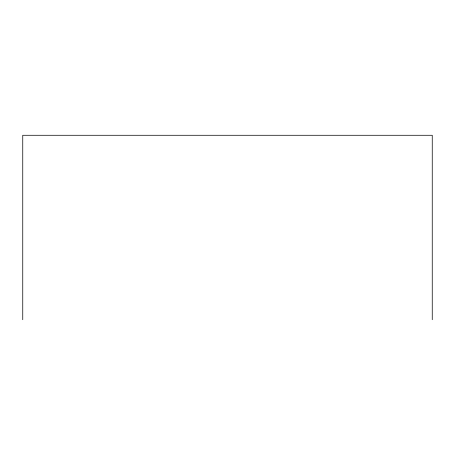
<?xml version="1.0" encoding="UTF-8"?>
<svg xmlns="http://www.w3.org/2000/svg" width="455" height="455" viewBox="0 0 455 455"><rect width="100%" height="100%" fill="white"/><g stroke="black" fill="none" stroke-linecap="round" stroke-linejoin="round"><path stroke-width="0.68" d="M432.25 319.717L432.25 135.283L22.75 135.283L22.75 319.717"/></g></svg>
